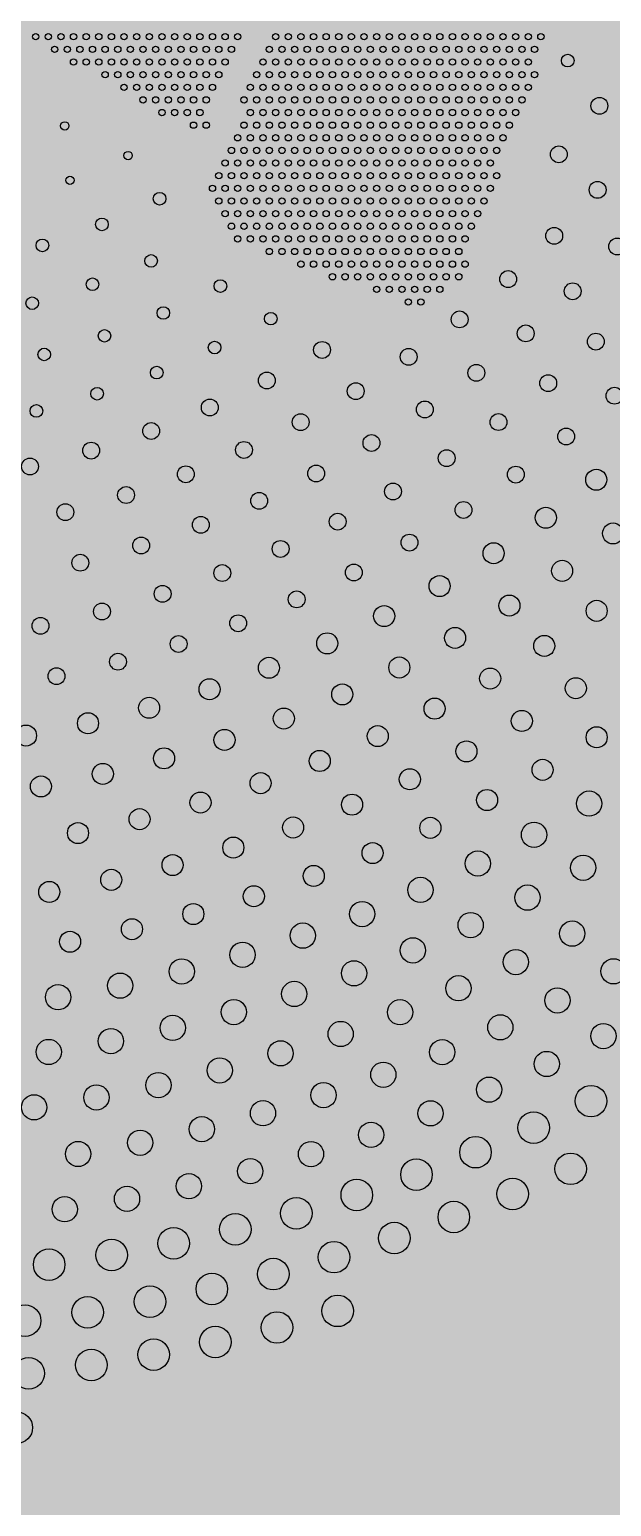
# Model space of a CAD drawing. Header units: metres. Extents: x 6 to 601, y -20 to 118.
# Drawn here: x 58.395 to 58.948, y 78.534 to 79.937 of the extents above; entities that cross this region are included whole.
import ezdxf

# ---------------------------------------------------------------- set-up
doc = ezdxf.new("R2010")
doc.units = ezdxf.units.M
doc.header["$MEASUREMENT"] = 0

# ---------------------------------------------------------------- blocks, each defined once
blk = doc.blocks.new('*U1026')
blk.add_circle((0, 0), 0.01)
blk = doc.blocks.new('*U1027')
at = {"color": 0, "linetype": 'ByBlock', "lineweight": -2, "transparency": 16777216}
for p, rotation in [((67.8022, 82.1624), 38.43461167584184), ((67.7543, 82.1263), 35.57932399360311), ((67.7047, 82.0926), 32.72403631136441), ((67.6534, 82.0614), 29.86874862912579), ((67.6007, 82.0329), 27.01346094688735), ((67.5466, 82.007), 24.1581732646486), ((67.4912, 81.9838), 21.30288558240989), ((67.4348, 81.9634), 18.44759790017105), ((67.3774, 81.9458), 15.59231021793258), ((67.3193, 81.9311), 12.73702253569399), ((67.2604, 81.9194), 9.881734853455248)]:
    blk.add_blockref('*U1026', p, dxfattribs=dict(at, rotation=rotation))
blk = doc.blocks.new('*U1028')
blk.add_circle((0, 0), 0.008)
blk = doc.blocks.new('*U1029')
at = {"color": 0, "linetype": 'ByBlock', "lineweight": -2, "transparency": 16777216}
for p, rotation in [((67.8195, 82.2422), 41.57025560848548), ((67.7736, 82.2035), 38.59125455252237), ((67.7258, 82.1673), 35.61225349655923), ((67.6761, 82.1337), 32.63325244059634), ((67.6248, 82.1027), 29.65425138463347), ((67.5719, 82.0743), 26.67525032867035), ((67.5176, 82.0488), 23.69624927270734), ((67.462, 82.0261), 20.71724821674435), ((67.4054, 82.0064), 17.73824716078135), ((67.3478, 81.9896), 14.75924610481835), ((67.2894, 81.9758), 11.78024504885534)]:
    blk.add_blockref('*U1028', p, dxfattribs=dict(at, rotation=rotation))
blk = doc.blocks.new('*U1009')
blk.add_circle((0, 0), 0.008)
blk = doc.blocks.new('*U1010')
at = {"color": 0, "linetype": 'ByBlock', "lineweight": -2, "transparency": 16777216}
for p, rotation in [((67.8018, 82.2936), 42.65341612864757), ((67.7566, 82.2541), 39.53949570775547), ((67.7093, 82.2172), 36.42557528686362), ((67.6601, 82.1829), 33.31165486597162), ((67.6091, 82.1513), 30.19773444507965), ((67.5565, 82.1226), 27.08381402418765), ((67.5023, 82.0967), 23.96989360329555), ((67.4469, 82.0738), 20.85597318240357), ((67.3902, 82.054), 17.74205276151159), ((67.3326, 82.0373), 14.62813234061938), ((67.2742, 82.0237), 11.51421191972726)]:
    blk.add_blockref('*U1009', p, dxfattribs=dict(at, rotation=rotation))
blk = doc.blocks.new('*U1031')
blk.add_circle((0, 0), 0.008)
blk = doc.blocks.new('*U1032')
at = {"color": 0, "linetype": 'ByBlock', "lineweight": -2, "transparency": 16777216}
for p, rotation in [((67.8221, 82.384), 46.79823224830591), ((67.7798, 82.3414), 43.53659168036241), ((67.7352, 82.3014), 40.2749511124189), ((67.6883, 82.2639), 37.01331054447519), ((67.6394, 82.2292), 33.75166997653155), ((67.5886, 82.1973), 30.49002940858807), ((67.5361, 82.1683), 27.22838884064464), ((67.4819, 82.1424), 23.96674827270114), ((67.4265, 82.1196), 20.70510770475764), ((67.3698, 82.1), 17.44346713681403), ((67.312, 82.0836), 14.18182656887051)]:
    blk.add_blockref('*U1031', p, dxfattribs=dict(at, rotation=rotation))
blk = doc.blocks.new('*U1033')
blk.add_circle((0, 0), 0.008)
blk = doc.blocks.new('*U1034')
at = {"color": 0, "linetype": 'ByBlock', "lineweight": -2, "transparency": 16777216}
for p, rotation in [((67.8035, 82.4377), 48.30429981995548), ((67.7623, 82.3941), 44.88022584231413), ((67.7185, 82.353), 41.45615186467278), ((67.6724, 82.3147), 38.03207788703143), ((67.624, 82.2792), 34.60800390939009), ((67.5737, 82.2466), 31.18392993174892), ((67.5214, 82.2171), 27.7598559541078), ((67.4675, 82.1907), 24.33578197646645), ((67.4122, 82.1676), 20.91170799882508), ((67.3555, 82.1479), 17.48763402118383), ((67.2978, 82.1316), 14.0635600435427)]:
    blk.add_blockref('*U1033', p, dxfattribs=dict(at, rotation=rotation))
blk = doc.blocks.new('*U999')
blk.add_circle((0, 0), 0.008)
blk = doc.blocks.new('*U1000')
at = {"color": 0, "linetype": 'ByBlock', "lineweight": -2, "transparency": 16777216}
for p, rotation in [((66.5189, 82.3156), 325.8933813332081), ((66.5696, 82.2835), 329.4969154059145), ((67.5417, 82.2857), 30.75699464192241), ((66.6222, 82.2547), 333.1004494786209), ((67.4892, 82.2567), 27.15346056921602), ((66.6765, 82.2293), 336.7039835513274), ((67.435, 82.231), 23.54992649650955), ((67.3793, 82.2087), 19.94639242380318), ((66.7323, 82.2073), 340.3075176240338), ((66.7894, 82.1889), 343.9110516967401), ((67.3223, 82.1901), 16.3428583510969), ((66.8476, 82.1741), 347.5145857694463), ((67.2642, 82.175), 12.73932427839062), ((66.9065, 82.1629), 351.1181198421526), ((66.966, 82.1556), 354.721653914859), ((67.1458, 82.156), 5.532256132977938), ((67.2053, 82.1636), 9.135790205684337), ((67.0259, 82.1519), 358.3251879875652), ((67.0859, 82.1521), 1.928722060271409)]:
    blk.add_blockref('*U999', p, dxfattribs=dict(at, rotation=rotation))
blk = doc.blocks.new('*U1035')
blk.add_circle((0, 0), 0.006)
blk = doc.blocks.new('*U1036')
at = {"color": 0, "linetype": 'ByBlock', "lineweight": -2, "transparency": 16777216}
for p, rotation in [((66.5777, 82.337), 328.2224105844752), ((67.493, 82.3154), 29.06794816739852), ((66.6298, 82.3071), 332.025256683408), ((66.6836, 82.2808), 335.8281027823407), ((67.4396, 82.288), 25.26510206846565), ((66.7392, 82.258), 339.6309488812734), ((67.3846, 82.2642), 21.46225596953293), ((66.7961, 82.239), 343.433794980206), ((67.328, 82.2441), 17.65940987060016), ((67.2703, 82.2278), 13.85656377166741), ((66.8541, 82.2238), 347.2366410791385), ((66.913, 82.2125), 351.0394871780711), ((67.2116, 82.2154), 10.05371767273475), ((66.9725, 82.2052), 354.8423332770038), ((67.0324, 82.2018), 358.6451793759368), ((67.0924, 82.2023), 2.448025474869226), ((67.1522, 82.2069), 6.250871573802094)]:
    blk.add_blockref('*U1035', p, dxfattribs=dict(at, rotation=rotation))
blk = doc.blocks.new('*U1037')
blk.add_circle((0, 0), 0.006)
blk = doc.blocks.new('*U1038')
at = {"color": 0, "linetype": 'ByBlock', "lineweight": -2, "transparency": 16777216}
for p, rotation in [((66.6387, 82.3592), 330.9159579152873), ((67.4451, 82.3464), 27.27291532029842), ((66.6921, 82.3319), 334.9414548727881), ((67.3909, 82.3208), 23.24741836279761), ((66.7473, 82.3084), 338.9669518302888), ((67.335, 82.2991), 19.22192140529681), ((66.804, 82.2889), 342.9924487877897), ((67.2777, 82.2814), 15.196424447796), ((66.862, 82.2733), 347.0179457452905), ((67.2193, 82.2677), 11.1709274902952), ((66.9209, 82.2619), 351.0434427027916), ((66.9804, 82.2547), 355.0689396602925), ((67.16, 82.2581), 7.145430532794445), ((67.0403, 82.2516), 359.0944366177936), ((67.1003, 82.2528), 3.119933575293774)]:
    blk.add_blockref('*U1037', p, dxfattribs=dict(at, rotation=rotation))
blk = doc.blocks.new('*U1039')
blk.add_circle((0, 0), 0.006)
blk = doc.blocks.new('*U1040')
at = {"color": 0, "linetype": 'ByBlock', "lineweight": -2, "transparency": 16777216}
for p, rotation in [((66.6834, 82.3919), 332.5696579955841), ((66.7377, 82.3663), 336.8454989409339), ((67.3793, 82.3703), 23.87974933978078), ((66.7937, 82.3448), 341.1213398862835), ((67.3236, 82.3481), 19.60390839443108), ((66.8511, 82.3275), 345.3971808316333), ((67.2663, 82.3301), 15.3280674490812), ((66.9097, 82.3145), 349.6730217769831), ((67.2079, 82.3164), 11.05222650373139), ((66.9691, 82.306), 353.9488627223328), ((67.0289, 82.3019), 358.2247036676825), ((67.0889, 82.3023), 2.50054461303185), ((67.1487, 82.3071), 6.776385558381644)]:
    blk.add_blockref('*U1039', p, dxfattribs=dict(at, rotation=rotation))
blk = doc.blocks.new('*U1019')
blk.add_circle((0, 0), 0.006)
blk = doc.blocks.new('*U1020')
at = {"color": 0, "linetype": 'ByBlock', "lineweight": -2, "transparency": 16777216}
for p, rotation in [((66.6945, 82.4426), 331.5420281235775), ((67.3873, 82.4293), 26.25467639388164), ((66.7484, 82.4162), 336.1014154794361), ((66.8041, 82.3941), 340.6608028352946), ((67.3325, 82.4049), 21.69528903802299), ((67.276, 82.385), 17.13590168216428), ((66.8615, 82.3765), 345.2201901911533), ((67.218, 82.3696), 12.57651432630558), ((66.92, 82.3635), 349.779577547012), ((66.9794, 82.3552), 354.3389649028708), ((67.0993, 82.3529), 3.457739614588032), ((67.159, 82.3589), 8.017126970446926), ((67.0393, 82.3516), 358.8983522587293)]:
    blk.add_blockref('*U1019', p, dxfattribs=dict(at, rotation=rotation))
blk = doc.blocks.new('*U1015')
blk.add_circle((0, 0), 0.004)
blk = doc.blocks.new('*U1016')
at = {"color": 0, "linetype": 'ByBlock', "lineweight": -2, "transparency": 16777216}
for p, rotation in [((66.7215, 82.4849), 331.832645651145), ((67.3574, 82.4703), 25.54796266728846), ((66.7755, 82.4588), 336.7158562889763), ((67.3022, 82.4468), 20.66475202945717), ((66.8316, 82.4375), 341.5990669268076), ((67.2453, 82.428), 15.78154139162604), ((66.8893, 82.421), 346.4822775646388), ((67.1869, 82.4142), 10.89833075379492), ((66.9481, 82.4095), 351.36548820247), ((67.0078, 82.403), 356.2486988403013), ((67.0677, 82.4016), 1.131909478132176), ((67.1276, 82.4054), 6.015120115963612)]:
    blk.add_blockref('*U1015', p, dxfattribs=dict(at, rotation=rotation))
blk = doc.blocks.new('*U1017')
blk.add_circle((0, 0), 0.004)
blk = doc.blocks.new('*U1018')
at = {"color": 0, "linetype": 'ByBlock', "lineweight": -2, "transparency": 16777216}
for p, rotation in [((66.7727, 82.515), 334.5415391586943), ((67.2972, 82.4985), 21.85047748370235), ((66.828, 82.4917), 339.7980878614729), ((66.8851, 82.4736), 345.0546365642514), ((67.2406, 82.4787), 16.59392878092369), ((66.9437, 82.4608), 350.3111852670302), ((67.0033, 82.4535), 355.567733969809), ((67.1231, 82.4552), 6.080831375366351), ((67.1824, 82.4643), 11.33738007814504), ((67.0632, 82.4516), 0.8242826725878657)]:
    blk.add_blockref('*U1017', p, dxfattribs=dict(at, rotation=rotation))

msp = doc.modelspace()

# ---------------------------------------------------------------- hatches: boundary and pattern name
at = {"lineweight": 0, "true_color": 0xcd6928, "transparency": 33554534}
h = msp.add_hatch(color=32, dxfattribs=at)
h.dxf.hatch_style = 1
h.paths.add_polyline_path([(59.489, 84.0763), (57.57, 84.0763, 0.143152), (56.5361, 81.1977), (56.5361, 78.4762), (59.489, 78.4757)])

# ---------------------------------------------------------------- linework, layer by layer
for centre, radius in [((58.4008, 79.93), 0.003), ((58.4128, 79.93), 0.003), ((58.4248, 79.93), 0.003), ((58.4368, 79.93), 0.003), ((58.4488, 79.93), 0.003), ((58.4608, 79.93), 0.003), ((58.4728, 79.93), 0.003), ((58.4848, 79.93), 0.003), ((58.4968, 79.93), 0.003), ((58.5088, 79.93), 0.003), ((58.5208, 79.93), 0.003), ((58.5328, 79.93), 0.003), ((58.5448, 79.93), 0.003), ((58.5568, 79.93), 0.003), ((58.5688, 79.93), 0.003), ((58.5808, 79.93), 0.003), ((58.5928, 79.93), 0.003), ((58.6288, 79.93), 0.003), ((58.6408, 79.93), 0.003), ((58.6528, 79.93), 0.003), ((58.6648, 79.93), 0.003), ((58.6768, 79.93), 0.003), ((58.6888, 79.93), 0.003), ((58.7008, 79.93), 0.003), ((58.7128, 79.93), 0.003), ((58.7248, 79.93), 0.003), ((58.7368, 79.93), 0.003), ((58.7488, 79.93), 0.003), ((58.7608, 79.93), 0.003), ((58.7728, 79.93), 0.003), ((58.7848, 79.93), 0.003), ((58.7968, 79.93), 0.003), ((58.8088, 79.93), 0.003), ((58.8208, 79.93), 0.003), ((58.8328, 79.93), 0.003), ((58.8448, 79.93), 0.003), ((58.8568, 79.93), 0.003), ((58.8688, 79.93), 0.003), ((58.8808, 79.93), 0.003), ((58.4188, 79.918), 0.003), ((58.4308, 79.918), 0.003), ((58.4428, 79.918), 0.003), ((58.4548, 79.918), 0.003), ((58.4668, 79.918), 0.003), ((58.4788, 79.918), 0.003), ((58.4908, 79.918), 0.003), ((58.5028, 79.918), 0.003), ((58.5148, 79.918), 0.003), ((58.5268, 79.918), 0.003), ((58.5388, 79.918), 0.003), ((58.5508, 79.918), 0.003), ((58.5628, 79.918), 0.003), ((58.5748, 79.918), 0.003), ((58.5868, 79.918), 0.003), ((58.6228, 79.918), 0.003), ((58.6348, 79.918), 0.003), ((58.6468, 79.918), 0.003), ((58.6588, 79.918), 0.003), ((58.6708, 79.918), 0.003), ((58.6828, 79.918), 0.003), ((58.6948, 79.918), 0.003), ((58.7068, 79.918), 0.003), ((58.7188, 79.918), 0.003), ((58.7308, 79.918), 0.003), ((58.7428, 79.918), 0.003), ((58.7548, 79.918), 0.003), ((58.7668, 79.918), 0.003), ((58.7788, 79.918), 0.003), ((58.7908, 79.918), 0.003), ((58.8028, 79.918), 0.003), ((58.8148, 79.918), 0.003), ((58.8268, 79.918), 0.003), ((58.8388, 79.918), 0.003), ((58.8508, 79.918), 0.003), ((58.8628, 79.918), 0.003), ((58.8748, 79.918), 0.003), ((58.4368, 79.906), 0.003), ((58.4488, 79.906), 0.003), ((58.4608, 79.906), 0.003), ((58.4728, 79.906), 0.003), ((58.4848, 79.906), 0.003), ((58.4968, 79.906), 0.003), ((58.5088, 79.906), 0.003), ((58.5208, 79.906), 0.003), ((58.5328, 79.906), 0.003), ((58.5448, 79.906), 0.003), ((58.5568, 79.906), 0.003), ((58.5688, 79.906), 0.003), ((58.5808, 79.906), 0.003), ((58.6168, 79.906), 0.003), ((58.6288, 79.906), 0.003), ((58.6408, 79.906), 0.003), ((58.6528, 79.906), 0.003), ((58.6648, 79.906), 0.003), ((58.6768, 79.906), 0.003), ((58.6888, 79.906), 0.003), ((58.7008, 79.906), 0.003), ((58.7128, 79.906), 0.003), ((58.7248, 79.906), 0.003), ((58.7368, 79.906), 0.003), ((58.7488, 79.906), 0.003), ((58.7608, 79.906), 0.003), ((58.7728, 79.906), 0.003), ((58.7848, 79.906), 0.003), ((58.7968, 79.906), 0.003), ((58.8088, 79.906), 0.003), ((58.8208, 79.906), 0.003), ((58.8328, 79.906), 0.003), ((58.8448, 79.906), 0.003), ((58.8568, 79.906), 0.003), ((58.8688, 79.906), 0.003), ((58.9063, 79.9073), 0.006), ((58.4668, 79.894), 0.003), ((58.4788, 79.894), 0.003), ((58.4908, 79.894), 0.003), ((58.5028, 79.894), 0.003), ((58.5148, 79.894), 0.003), ((58.5268, 79.894), 0.003), ((58.5388, 79.894), 0.003), ((58.5508, 79.894), 0.003), ((58.5628, 79.894), 0.003), ((58.5748, 79.894), 0.003), ((58.6108, 79.894), 0.003), ((58.6228, 79.894), 0.003), ((58.6348, 79.894), 0.003), ((58.6468, 79.894), 0.003), ((58.6588, 79.894), 0.003), ((58.6708, 79.894), 0.003), ((58.6828, 79.894), 0.003), ((58.6948, 79.894), 0.003), ((58.7068, 79.894), 0.003), ((58.7188, 79.894), 0.003), ((58.7308, 79.894), 0.003), ((58.7428, 79.894), 0.003), ((58.7548, 79.894), 0.003), ((58.7668, 79.894), 0.003), ((58.7788, 79.894), 0.003), ((58.7908, 79.894), 0.003), ((58.8028, 79.894), 0.003), ((58.8148, 79.894), 0.003), ((58.8268, 79.894), 0.003), ((58.8388, 79.894), 0.003), ((58.8508, 79.894), 0.003), ((58.8628, 79.894), 0.003), ((58.8748, 79.894), 0.003), ((58.4848, 79.882), 0.003), ((58.4968, 79.882), 0.003), ((58.5088, 79.882), 0.003), ((58.5208, 79.882), 0.003), ((58.5328, 79.882), 0.003), ((58.5448, 79.882), 0.003), ((58.5568, 79.882), 0.003), ((58.5688, 79.882), 0.003), ((58.6048, 79.882), 0.003), ((58.6168, 79.882), 0.003), ((58.6288, 79.882), 0.003), ((58.6408, 79.882), 0.003), ((58.6528, 79.882), 0.003), ((58.6648, 79.882), 0.003), ((58.6768, 79.882), 0.003), ((58.6888, 79.882), 0.003), ((58.7008, 79.882), 0.003), ((58.7128, 79.882), 0.003), ((58.7248, 79.882), 0.003), ((58.7368, 79.882), 0.003), ((58.7488, 79.882), 0.003), ((58.7608, 79.882), 0.003), ((58.7728, 79.882), 0.003), ((58.7848, 79.882), 0.003), ((58.7968, 79.882), 0.003), ((58.8088, 79.882), 0.003), ((58.8208, 79.882), 0.003), ((58.8328, 79.882), 0.003), ((58.8448, 79.882), 0.003), ((58.8568, 79.882), 0.003), ((58.8688, 79.882), 0.003), ((58.5028, 79.87), 0.003), ((58.5148, 79.87), 0.003), ((58.5268, 79.87), 0.003), ((58.5388, 79.87), 0.003), ((58.5508, 79.87), 0.003), ((58.5628, 79.87), 0.003), ((58.5988, 79.87), 0.003), ((58.6108, 79.87), 0.003), ((58.6228, 79.87), 0.003), ((58.6348, 79.87), 0.003), ((58.6468, 79.87), 0.003), ((58.6588, 79.87), 0.003), ((58.6708, 79.87), 0.003), ((58.6828, 79.87), 0.003), ((58.6948, 79.87), 0.003), ((58.7068, 79.87), 0.003), ((58.7188, 79.87), 0.003), ((58.7308, 79.87), 0.003), ((58.7428, 79.87), 0.003), ((58.7548, 79.87), 0.003), ((58.7668, 79.87), 0.003), ((58.7788, 79.87), 0.003), ((58.7908, 79.87), 0.003), ((58.8028, 79.87), 0.003), ((58.8148, 79.87), 0.003), ((58.8268, 79.87), 0.003), ((58.8388, 79.87), 0.003), ((58.8508, 79.87), 0.003), ((58.8628, 79.87), 0.003), ((58.9364, 79.8644), 0.008), ((58.5208, 79.858), 0.003), ((58.5328, 79.858), 0.003), ((58.5448, 79.858), 0.003), ((58.5508, 79.846), 0.003), ((58.5568, 79.858), 0.003), ((58.5628, 79.846), 0.003), ((58.5988, 79.846), 0.003), ((58.6048, 79.858), 0.003), ((58.6108, 79.846), 0.003), ((58.6168, 79.858), 0.003), ((58.6228, 79.846), 0.003), ((58.6288, 79.858), 0.003), ((58.6348, 79.846), 0.003), ((58.6408, 79.858), 0.003), ((58.6468, 79.846), 0.003), ((58.6528, 79.858), 0.003), ((58.6588, 79.846), 0.003), ((58.6648, 79.858), 0.003), ((58.6708, 79.846), 0.003), ((58.6768, 79.858), 0.003), ((58.6828, 79.846), 0.003), ((58.6888, 79.858), 0.003), ((58.6948, 79.846), 0.003), ((58.7008, 79.858), 0.003), ((58.7068, 79.846), 0.003), ((58.7128, 79.858), 0.003), ((58.7188, 79.846), 0.003), ((58.7248, 79.858), 0.003), ((58.7308, 79.846), 0.003), ((58.7368, 79.858), 0.003), ((58.7428, 79.846), 0.003), ((58.7488, 79.858), 0.003), ((58.7548, 79.846), 0.003), ((58.7608, 79.858), 0.003), ((58.7668, 79.846), 0.003), ((58.7728, 79.858), 0.003), ((58.7788, 79.846), 0.003), ((58.7848, 79.858), 0.003), ((58.7908, 79.846), 0.003), ((58.7968, 79.858), 0.003), ((58.8028, 79.846), 0.003), ((58.8088, 79.858), 0.003), ((58.8148, 79.846), 0.003), ((58.8208, 79.858), 0.003), ((58.8268, 79.846), 0.003), ((58.8328, 79.858), 0.003), ((58.8388, 79.846), 0.003), ((58.8448, 79.858), 0.003), ((58.8508, 79.846), 0.003), ((58.8568, 79.858), 0.003), ((58.5928, 79.834), 0.003), ((58.6048, 79.834), 0.003), ((58.6168, 79.834), 0.003), ((58.6288, 79.834), 0.003), ((58.6408, 79.834), 0.003), ((58.6528, 79.834), 0.003), ((58.6648, 79.834), 0.003), ((58.6768, 79.834), 0.003), ((58.6888, 79.834), 0.003), ((58.7008, 79.834), 0.003), ((58.7128, 79.834), 0.003), ((58.7248, 79.834), 0.003), ((58.7368, 79.834), 0.003), ((58.7488, 79.834), 0.003), ((58.7608, 79.834), 0.003), ((58.7728, 79.834), 0.003), ((58.7848, 79.834), 0.003), ((58.7968, 79.834), 0.003), ((58.8088, 79.834), 0.003), ((58.8208, 79.834), 0.003), ((58.8328, 79.834), 0.003), ((58.8448, 79.834), 0.003), ((58.5868, 79.822), 0.003), ((58.5988, 79.822), 0.003), ((58.6108, 79.822), 0.003), ((58.6228, 79.822), 0.003), ((58.6348, 79.822), 0.003), ((58.6468, 79.822), 0.003), ((58.6588, 79.822), 0.003), ((58.6708, 79.822), 0.003), ((58.6828, 79.822), 0.003), ((58.6948, 79.822), 0.003), ((58.7068, 79.822), 0.003), ((58.7188, 79.822), 0.003), ((58.7308, 79.822), 0.003), ((58.7428, 79.822), 0.003), ((58.7548, 79.822), 0.003), ((58.7668, 79.822), 0.003), ((58.7788, 79.822), 0.003), ((58.7908, 79.822), 0.003), ((58.8028, 79.822), 0.003), ((58.8148, 79.822), 0.003), ((58.8268, 79.822), 0.003), ((58.8388, 79.822), 0.003), ((58.8979, 79.8183), 0.008), ((58.5808, 79.81), 0.003), ((58.5928, 79.81), 0.003), ((58.6048, 79.81), 0.003), ((58.6168, 79.81), 0.003), ((58.6288, 79.81), 0.003), ((58.6408, 79.81), 0.003), ((58.6528, 79.81), 0.003), ((58.6648, 79.81), 0.003), ((58.6768, 79.81), 0.003), ((58.6888, 79.81), 0.003), ((58.7008, 79.81), 0.003), ((58.7128, 79.81), 0.003), ((58.7248, 79.81), 0.003), ((58.7368, 79.81), 0.003), ((58.7488, 79.81), 0.003), ((58.7608, 79.81), 0.003), ((58.7728, 79.81), 0.003), ((58.7848, 79.81), 0.003), ((58.7968, 79.81), 0.003), ((58.8088, 79.81), 0.003), ((58.8208, 79.81), 0.003), ((58.8328, 79.81), 0.003), ((58.5748, 79.798), 0.003), ((58.5868, 79.798), 0.003), ((58.5988, 79.798), 0.003), ((58.6108, 79.798), 0.003), ((58.6228, 79.798), 0.003), ((58.6348, 79.798), 0.003), ((58.6468, 79.798), 0.003), ((58.6588, 79.798), 0.003), ((58.6708, 79.798), 0.003), ((58.6828, 79.798), 0.003), ((58.6948, 79.798), 0.003), ((58.7068, 79.798), 0.003), ((58.7188, 79.798), 0.003), ((58.7308, 79.798), 0.003), ((58.7428, 79.798), 0.003), ((58.7548, 79.798), 0.003), ((58.7668, 79.798), 0.003), ((58.7788, 79.798), 0.003), ((58.7908, 79.798), 0.003), ((58.8028, 79.798), 0.003), ((58.8148, 79.798), 0.003), ((58.8268, 79.798), 0.003), ((58.8388, 79.798), 0.003), ((58.5688, 79.786), 0.003), ((58.5808, 79.786), 0.003), ((58.5928, 79.786), 0.003), ((58.6048, 79.786), 0.003), ((58.6168, 79.786), 0.003), ((58.6288, 79.786), 0.003), ((58.6408, 79.786), 0.003), ((58.6528, 79.786), 0.003), ((58.6648, 79.786), 0.003), ((58.6768, 79.786), 0.003), ((58.6888, 79.786), 0.003), ((58.7008, 79.786), 0.003), ((58.7128, 79.786), 0.003), ((58.7248, 79.786), 0.003), ((58.7368, 79.786), 0.003), ((58.7488, 79.786), 0.003), ((58.7608, 79.786), 0.003), ((58.7728, 79.786), 0.003), ((58.7848, 79.786), 0.003), ((58.7968, 79.786), 0.003), ((58.8088, 79.786), 0.003), ((58.8208, 79.786), 0.003), ((58.8328, 79.786), 0.003), ((58.5748, 79.774), 0.003), ((58.5808, 79.762), 0.003), ((58.5868, 79.774), 0.003), ((58.5928, 79.762), 0.003), ((58.5988, 79.774), 0.003), ((58.6048, 79.762), 0.003), ((58.6108, 79.774), 0.003), ((58.6168, 79.762), 0.003), ((58.6228, 79.774), 0.003), ((58.6288, 79.762), 0.003), ((58.6348, 79.774), 0.003), ((58.6408, 79.762), 0.003), ((58.6468, 79.774), 0.003), ((58.6528, 79.762), 0.003), ((58.6588, 79.774), 0.003), ((58.6648, 79.762), 0.003), ((58.6708, 79.774), 0.003), ((58.6768, 79.762), 0.003), ((58.6828, 79.774), 0.003), ((58.6888, 79.762), 0.003), ((58.6948, 79.774), 0.003), ((58.7008, 79.762), 0.003), ((58.7068, 79.774), 0.003), ((58.7128, 79.762), 0.003), ((58.7188, 79.774), 0.003), ((58.7248, 79.762), 0.003), ((58.7308, 79.774), 0.003), ((58.7368, 79.762), 0.003), ((58.7428, 79.774), 0.003), ((58.7488, 79.762), 0.003), ((58.7548, 79.774), 0.003), ((58.7608, 79.762), 0.003), ((58.7668, 79.774), 0.003), ((58.7728, 79.762), 0.003), ((58.7788, 79.774), 0.003), ((58.7848, 79.762), 0.003), ((58.7908, 79.774), 0.003), ((58.7968, 79.762), 0.003), ((58.8028, 79.774), 0.003), ((58.8088, 79.762), 0.003), ((58.8148, 79.774), 0.003), ((58.8208, 79.762), 0.003), ((58.8268, 79.774), 0.003), ((58.5868, 79.75), 0.003), ((58.5988, 79.75), 0.003), ((58.6108, 79.75), 0.003), ((58.6228, 79.75), 0.003), ((58.6348, 79.75), 0.003), ((58.6468, 79.75), 0.003), ((58.6588, 79.75), 0.003), ((58.6708, 79.75), 0.003), ((58.6828, 79.75), 0.003), ((58.6948, 79.75), 0.003), ((58.7068, 79.75), 0.003), ((58.7188, 79.75), 0.003), ((58.7308, 79.75), 0.003), ((58.7428, 79.75), 0.003), ((58.7548, 79.75), 0.003), ((58.7668, 79.75), 0.003), ((58.7788, 79.75), 0.003), ((58.7908, 79.75), 0.003), ((58.8028, 79.75), 0.003), ((58.8148, 79.75), 0.003), ((58.5928, 79.738), 0.003), ((58.6048, 79.738), 0.003), ((58.6168, 79.738), 0.003), ((58.6288, 79.738), 0.003), ((58.6408, 79.738), 0.003), ((58.6528, 79.738), 0.003), ((58.6648, 79.738), 0.003), ((58.6768, 79.738), 0.003), ((58.6888, 79.738), 0.003), ((58.7008, 79.738), 0.003), ((58.7128, 79.738), 0.003), ((58.7248, 79.738), 0.003), ((58.7368, 79.738), 0.003), ((58.7488, 79.738), 0.003), ((58.7608, 79.738), 0.003), ((58.7728, 79.738), 0.003), ((58.7848, 79.738), 0.003), ((58.7968, 79.738), 0.003), ((58.8088, 79.738), 0.003), ((58.6228, 79.726), 0.003), ((58.6348, 79.726), 0.003), ((58.6468, 79.726), 0.003), ((58.6588, 79.726), 0.003), ((58.6708, 79.726), 0.003), ((58.6828, 79.726), 0.003), ((58.6948, 79.726), 0.003), ((58.7068, 79.726), 0.003), ((58.7188, 79.726), 0.003), ((58.7308, 79.726), 0.003), ((58.7428, 79.726), 0.003), ((58.7548, 79.726), 0.003), ((58.7668, 79.726), 0.003), ((58.7788, 79.726), 0.003), ((58.7908, 79.726), 0.003), ((58.8028, 79.726), 0.003), ((58.6528, 79.714), 0.003), ((58.6648, 79.714), 0.003), ((58.6768, 79.714), 0.003), ((58.6888, 79.714), 0.003), ((58.7008, 79.714), 0.003), ((58.7128, 79.714), 0.003), ((58.7248, 79.714), 0.003), ((58.7368, 79.714), 0.003), ((58.7488, 79.714), 0.003), ((58.7608, 79.714), 0.003), ((58.7728, 79.714), 0.003), ((58.7848, 79.714), 0.003), ((58.7968, 79.714), 0.003), ((58.8088, 79.714), 0.003), ((58.6828, 79.702), 0.003), ((58.6948, 79.702), 0.003), ((58.7068, 79.702), 0.003), ((58.7188, 79.702), 0.003), ((58.7308, 79.702), 0.003), ((58.7428, 79.702), 0.003), ((58.7548, 79.702), 0.003), ((58.7668, 79.702), 0.003), ((58.7788, 79.702), 0.003), ((58.7908, 79.702), 0.003), ((58.8028, 79.702), 0.003), ((58.7248, 79.69), 0.003), ((58.7368, 79.69), 0.003), ((58.7488, 79.69), 0.003), ((58.7548, 79.678), 0.003), ((58.7608, 79.69), 0.003), ((58.7668, 79.678), 0.003), ((58.7728, 79.69), 0.003), ((58.7848, 79.69), 0.003), ((58.9494, 79.4582), 0.01), ((58.901, 79.4227), 0.01), ((58.8509, 79.3897), 0.01), ((58.9338, 79.3847), 0.01), ((58.7993, 79.359), 0.01), ((58.884, 79.3514), 0.01), ((58.7463, 79.3309), 0.01), ((58.8326, 79.3204), 0.01), ((58.6921, 79.3053), 0.01), ((58.914, 79.3112), 0.01), ((58.7798, 79.2918), 0.01), ((58.6366, 79.2824), 0.01), ((58.8627, 79.2801), 0.01), ((58.7258, 79.2657), 0.01), ((58.9338, 79.2646), 0.01), ((58.5802, 79.2621), 0.01), ((58.8101, 79.2512), 0.01), ((58.5228, 79.2446), 0.01), ((58.6707, 79.2421), 0.01), ((58.4646, 79.2298), 0.01), ((58.6145, 79.221), 0.01), ((58.7563, 79.2247), 0.01), ((58.8824, 79.2337), 0.01), ((58.4058, 79.2179), 0.01), ((58.5574, 79.2026), 0.01), ((58.7014, 79.2006), 0.01), ((58.8297, 79.205), 0.01), ((58.9266, 79.2016), 0.012), ((58.4995, 79.1868), 0.01), ((58.6454, 79.1789), 0.01), ((58.7758, 79.1786), 0.01), ((58.441, 79.1736), 0.01), ((58.8743, 79.172), 0.012), ((58.5886, 79.1598), 0.01), ((58.7209, 79.1546), 0.01), ((58.5309, 79.1432), 0.01), ((58.8209, 79.1447), 0.012), ((58.921, 79.1407), 0.012), ((58.4726, 79.1292), 0.01), ((58.665, 79.1329), 0.01), ((58.4137, 79.1177), 0.01), ((58.6081, 79.1136), 0.01), ((58.7664, 79.1196), 0.012), ((58.8681, 79.1123), 0.012), ((58.5506, 79.0967), 0.01), ((58.711, 79.0967), 0.012), ((58.4923, 79.0823), 0.01), ((58.8141, 79.0862), 0.012), ((58.4335, 79.0704), 0.01), ((58.6546, 79.0762), 0.012), ((58.9106, 79.0781), 0.012), ((58.5974, 79.058), 0.012), ((58.7592, 79.0622), 0.012), ((58.857, 79.0511), 0.012), ((58.5396, 79.0422), 0.012), ((58.7033, 79.0404), 0.012), ((58.9498, 79.0423), 0.012), ((58.4811, 79.0287), 0.012), ((58.8025, 79.0262), 0.012), ((58.4221, 79.0177), 0.012), ((58.6465, 79.0208), 0.012), ((58.8965, 79.0147), 0.012), ((58.5891, 79.0036), 0.012), ((58.747, 79.0034), 0.012), ((58.531, 78.9886), 0.012), ((58.6906, 78.9828), 0.012), ((58.8423, 78.9891), 0.012), ((58.9402, 78.9808), 0.012), ((58.4723, 78.976), 0.012), ((58.4132, 78.9657), 0.012), ((58.6335, 78.9644), 0.012), ((58.7871, 78.9655), 0.012), ((58.8864, 78.9543), 0.012), ((58.5757, 78.9482), 0.012), ((58.7311, 78.9441), 0.012), ((58.5174, 78.9342), 0.012), ((58.6743, 78.9247), 0.012), ((58.8316, 78.9299), 0.012), ((58.3993, 78.9131), 0.012), ((58.4585, 78.9225), 0.012), ((58.9285, 78.919), 0.015), ((58.6168, 78.9075), 0.012), ((58.776, 78.9074), 0.012), ((58.874, 78.8938), 0.015), ((58.5587, 78.8924), 0.012), ((58.7195, 78.887), 0.012), ((58.4411, 78.8688), 0.012), ((58.5001, 78.8795), 0.012), ((58.6624, 78.8687), 0.012), ((58.8187, 78.8705), 0.015), ((58.909, 78.8547), 0.015), ((58.6047, 78.8524), 0.012), ((58.7626, 78.8492), 0.015), ((58.4876, 78.8262), 0.012), ((58.5464, 78.8382), 0.012), ((58.7059, 78.8298), 0.015), ((58.8539, 78.8308), 0.015), ((58.4284, 78.8163), 0.012), ((58.6484, 78.8125), 0.015), ((58.7981, 78.8089), 0.015), ((58.5904, 78.7972), 0.015), ((58.5319, 78.7839), 0.015), ((58.7415, 78.7889), 0.015), ((58.4729, 78.7728), 0.015), ((58.6843, 78.7708), 0.015), ((58.4136, 78.7637), 0.015), ((58.6265, 78.7547), 0.015), ((58.5682, 78.7406), 0.015), ((58.5094, 78.7285), 0.015), ((58.3908, 78.7104), 0.015), ((58.4503, 78.7184), 0.015), ((58.6878, 78.7198), 0.015), ((58.63, 78.704), 0.015), ((58.5716, 78.6902), 0.015), ((58.4536, 78.6684), 0.015), ((58.5128, 78.6783), 0.015), ((58.3941, 78.6604), 0.015), ((58.3829, 78.6089), 0.015)]:
    msp.add_circle(centre, radius)

# ---------------------------------------------------------------- block references
for name in ['*U1027', '*U1029', '*U1010', '*U1032', '*U1034', '*U1018', '*U1016', '*U1020', '*U1040', '*U1038', '*U1036', '*U1000']:
    msp.add_blockref(name, (-8.8688, -2.6532))

doc.saveas('drawing.dxf')
